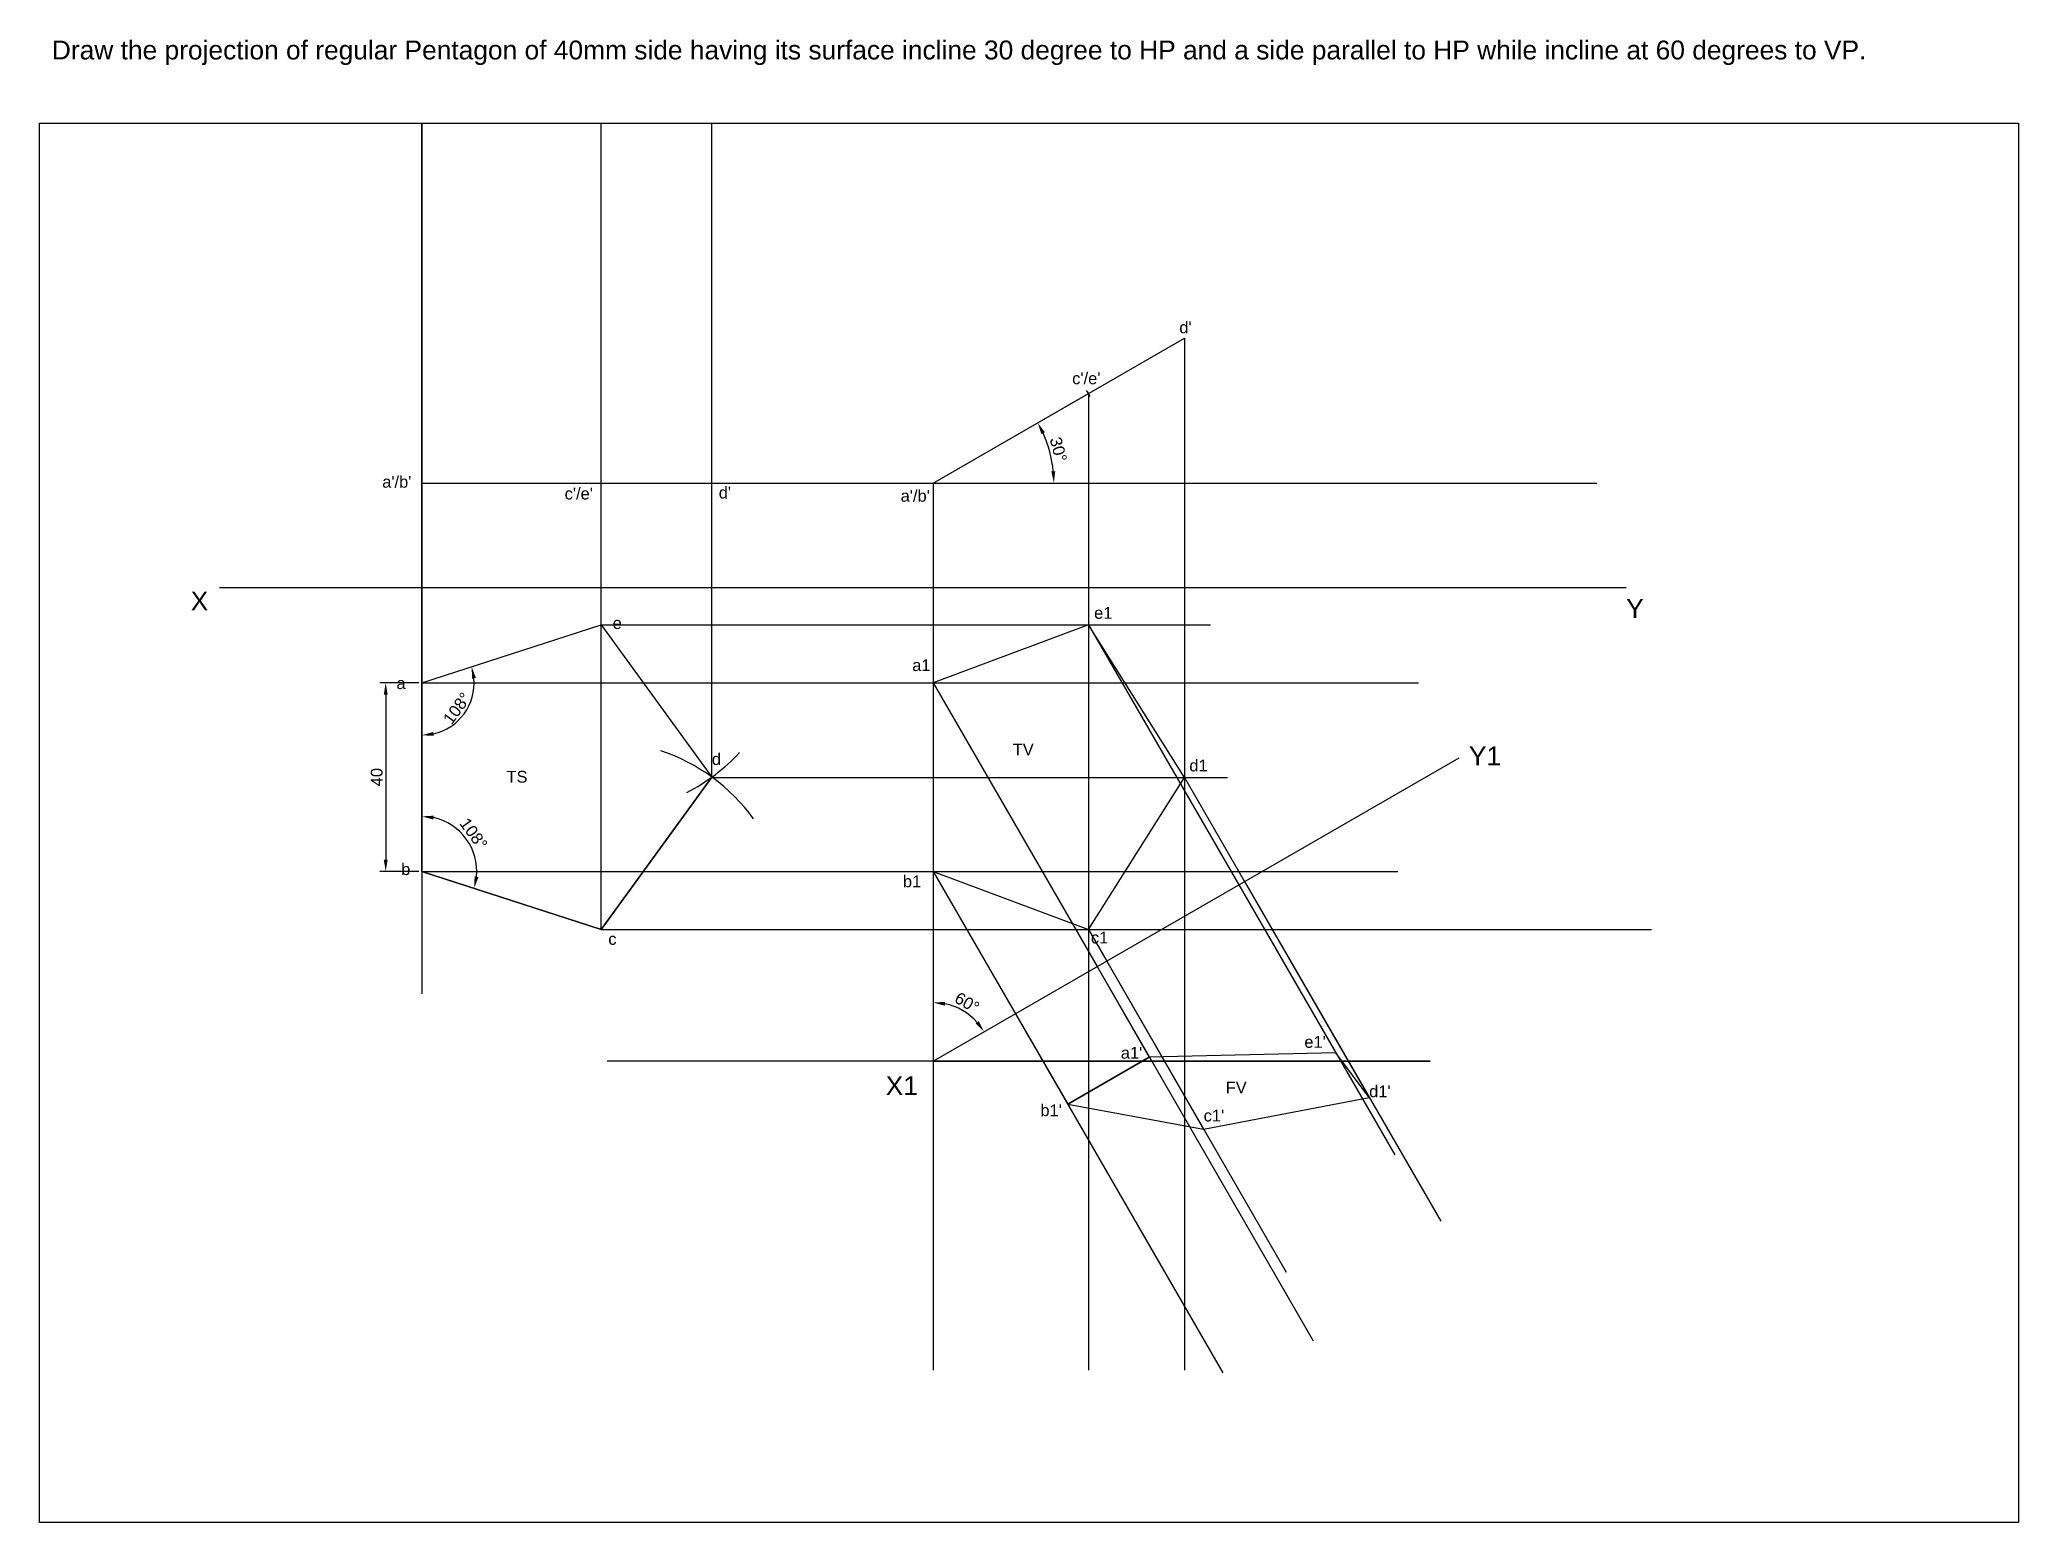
# Model space of a CAD drawing. Header units: millimetres. Extents: x 1449 to 1869, y 1802 to 2117.
import ezdxf

# ---------------------------------------------------------------- set-up
doc = ezdxf.new("R2010")
doc.units = ezdxf.units.MM
doc.styles.get("Standard").update_dxf_attribs({"font": 'arial.ttf'})
doc.dimstyles.new('ISO-25', dxfattribs={"dimtxt": 2.5, "dimasz": 2.5, "dimexe": 1.25, "dimexo": 0.625, "dimtad": 1, "dimdec": 0, "dimdsep": 46, "dimtxsty": 'Standard', "dimcen": 2.5, "dimadec": 0, "dimazin": 0, "dimtfac": 1, "dimtdec": 0, "dimtmove": 0, "dimatfit": 3, "dimfxl": 1, "dimarcsym": 0})

# ---------------------------------------------------------------- blocks, each defined once
blk = doc.blocks.new('*D2')
at = {"color": 0, "lineweight": -2, "transparency": 16777216}
blk.add_arc((1529.65, 1980.65), 11.11, 282.9208, 5.0792, dxfattribs=at)
at = {"color": 0, "transparency": 16777216}
for points in [[(1540.31, 1981.55), (1541.13, 1981.72), (1540.22, 1984.08)], [(1532.19, 1969.41), (1532.09, 1970.24), (1529.65, 1969.54)]]:
    blk.add_solid(points, dxfattribs=at)
at = {"layer": 'Defpoints', "color": 0, "transparency": 16777216}
for p in [(1567.7, 1993.01), (1529.65, 1980.65), (1529.65, 1980.65), (1536.18, 1971.66), (1529.65, 1940.65)]:
    blk.add_point(p, dxfattribs=at)
at = {"color": 0, "transparency": 16777216, "insert": (1537.1, 1975.24), "char_height": 2.5, "attachment_point": 5, "rotation": 54}
blk.add_mtext('108°', dxfattribs=at)
blk = doc.blocks.new('*D3')
at = {"color": 0, "lineweight": -2, "transparency": 16777216}
blk.add_arc((1529.65, 1940.65), 11.67, 354.3019, 77.6981, dxfattribs=at)
at = {"color": 0, "transparency": 16777216}
for points in [[(1532.1, 1951.64), (1532.18, 1952.46), (1529.65, 1952.32)], [(1541.67, 1939.41), (1540.85, 1939.58), (1540.75, 1937.05)]]:
    blk.add_solid(points, dxfattribs=at)
at = {"layer": 'Defpoints', "color": 0, "transparency": 16777216}
for p in [(1529.65, 1980.65), (1529.65, 1940.65), (1529.65, 1940.65), (1540.75, 1944.26), (1567.7, 1928.29)]:
    blk.add_point(p, dxfattribs=at)
at = {"color": 0, "transparency": 16777216, "insert": (1540.63, 1948.63), "char_height": 2.5, "attachment_point": 5, "rotation": 306}
blk.add_mtext('108°', dxfattribs=at)
blk = doc.blocks.new('*D13')
at = {"color": 0, "lineweight": -2, "transparency": 16777216}
for p, q in [((1529.03, 1980.65), (1520.73, 1980.65)), ((1521.98, 1978.15), (1521.98, 1943.15)), ((1529.03, 1940.65), (1520.73, 1940.65))]:
    blk.add_line(p, q, dxfattribs=at)
at = {"color": 0, "lineweight": -3, "transparency": 16777216}
for points in [[(1521.57, 1978.15), (1522.4, 1978.15), (1521.98, 1980.65)], [(1521.57, 1943.15), (1522.4, 1943.15), (1521.98, 1940.65)]]:
    blk.add_solid(points, dxfattribs=at)
at = {"layer": 'Defpoints', "color": 0, "lineweight": -3, "transparency": 16777216}
for p in [(1529.65, 1980.65), (1521.98, 1940.65), (1529.65, 1940.65)]:
    blk.add_point(p, dxfattribs=at)
at = {"color": 0, "lineweight": -3, "transparency": 16777216, "insert": (1520.08, 1960.65), "char_height": 2.5, "attachment_point": 5, "rotation": 90}
blk.add_mtext('40', dxfattribs=at)
blk = doc.blocks.new('*D18')
at = {"color": 0, "lineweight": -2, "transparency": 16777216}
blk.add_arc((1638.2, 2023.08), 25.6, 5.5974, 24.4026, dxfattribs=at)
at = {"color": 0, "lineweight": -3, "transparency": 16777216}
for points in [[(1661.14, 2033.47), (1661.88, 2033.85), (1660.37, 2035.88)], [(1664.09, 2025.6), (1663.26, 2025.56), (1663.8, 2023.08)]]:
    blk.add_solid(points, dxfattribs=at)
at = {"layer": 'Defpoints', "color": 0, "lineweight": -3, "transparency": 16777216}
for p in [(1671.14, 2042.1), (1663.41, 2027.53), (1591.21, 2023.08), (1638.2, 2023.08), (1779.01, 2023.08)]:
    blk.add_point(p, dxfattribs=at)
at = {"color": 0, "lineweight": -3, "transparency": 16777216, "insert": (1664.76, 2030.2), "char_height": 2.5, "attachment_point": 5, "rotation": 285}
blk.add_mtext('30°', dxfattribs=at)
blk = doc.blocks.new('*D27')
at = {"color": 0, "lineweight": -2, "transparency": 16777216}
blk.add_arc((1638.2, 1900.35), 12.44, 41.5315, 78.4685, dxfattribs=at)
at = {"color": 0, "lineweight": -3, "transparency": 16777216}
for points in [[(1640.64, 1912.12), (1640.73, 1912.95), (1638.2, 1912.79)], [(1647.85, 1908.84), (1647.17, 1908.35), (1648.97, 1906.57)]]:
    blk.add_solid(points, dxfattribs=at)
at = {"layer": 'Defpoints', "color": 0, "lineweight": -3, "transparency": 16777216}
for p in [(1749.79, 1964.78), (1638.2, 1928.29), (1646.19, 1909.88), (1638.2, 1900.35), (1638.2, 1900.35)]:
    blk.add_point(p, dxfattribs=at)
at = {"color": 0, "lineweight": -3, "transparency": 16777216, "insert": (1645.37, 1912.77), "char_height": 2.5, "attachment_point": 5, "rotation": 330}
blk.add_mtext('60°', dxfattribs=at)

msp = doc.modelspace()

# ---------------------------------------------------------------- linework, layer by layer
for p, q in [((1529.65, 2000.93), (1529.65, 2099.44)), ((1529.65, 2099.44), (1529.65, 1914.67)), ((1486.68, 2000.93), (1785.27, 2000.93)), ((1486.68, 2000.93), (1529.65, 2000.93)), ((1529.65, 2000.93), (1529.65, 1980.65)), ((1529.65, 1980.65), (1567.7, 1993.01)), ((1567.7, 1993.01), (1591.21, 1960.65)), ((1529.65, 1980.65), (1529.65, 1940.65)), ((1529.65, 1940.65), (1529.65, 1980.65)), ((1567.7, 1928.29), (1591.21, 1960.65)), ((1529.65, 1940.65), (1567.7, 1928.29))]:
    msp.add_line(p, q)
at = {"lineweight": -3}
for p, q in [((1567.7, 1993.01), (1567.7, 2099.44)), ((1591.21, 1960.65), (1591.21, 2099.44)), ((1567.7, 1928.29), (1567.7, 2060.78)), ((1638.2, 2023.08), (1691.5, 2053.86)), ((1638.2, 2023.08), (1691.5, 2053.86)), ((1691.5, 2053.86), (1691.5, 1924.53)), ((1529.65, 1980.65), (1529.65, 2044.87)), ((1638.2, 2023.08), (1671.14, 2042.1)), ((1671.14, 2042.1), (1671.14, 1921.89)), ((1529.65, 2023.08), (1591.21, 2023.08)), ((1591.21, 2023.08), (1779.01, 2023.08)), ((1591.21, 2023.08), (1638.2, 2023.08)), ((1638.2, 2023.08), (1638.2, 1922.47)), ((1567.7, 1993.01), (1697.04, 1993.01)), ((1671.14, 1993.01), (1703.03, 1937.78)), ((1529.65, 1980.65), (1741.18, 1980.65)), ((1638.2, 1980.65), (1672.97, 1920.42)), ((1638.2, 1900.35), (1749.79, 1964.78)), ((1591.32, 1960.57), (1700.63, 1960.57)), ((1691.5, 1960.57), (1704.26, 1938.49)), ((1529.65, 1940.65), (1736.79, 1940.65)), ((1638.2, 1940.65), (1655.65, 1910.42)), ((1703.03, 1937.78), (1736.13, 1880.45)), ((1703.03, 1937.78), (1723.62, 1902.12)), ((1704.26, 1938.49), (1745.9, 1866.36)), ((1704.26, 1938.49), (1730.72, 1892.65)), ((1567.7, 1928.29), (1790.64, 1928.29)), ((1638.2, 1928.29), (1638.2, 1900.35)), ((1671.14, 1928.29), (1675.01, 1921.6)), ((1691.5, 1924.53), (1691.5, 1834.73)), ((1638.2, 1922.47), (1638.2, 1834.73)), ((1671.14, 1921.89), (1671.14, 1834.73)), ((1672.97, 1920.42), (1718.84, 1840.98)), ((1672.97, 1920.42), (1684.05, 1901.24)), ((1675.01, 1921.6), (1713.12, 1855.58)), ((1675.01, 1921.6), (1695.59, 1885.94)), ((1655.65, 1910.42), (1699.67, 1834.18)), ((1655.65, 1910.42), (1666.73, 1891.24)), ((1743.67, 1900.35), (1568.98, 1900.35)), ((1638.2, 1900.35), (1743.67, 1900.35)), ((1666.73, 1891.24), (1684.05, 1901.24)), ((1723.62, 1902.12), (1684.05, 1901.24)), ((1723.62, 1902.12), (1723.62, 1902.12)), ((1730.72, 1892.65), (1723.62, 1902.12)), ((1666.73, 1891.24), (1666.73, 1891.24)), ((1666.73, 1891.24), (1695.59, 1885.94)), ((1695.59, 1885.94), (1730.72, 1892.65)), ((1730.72, 1892.65), (1730.72, 1892.65)), ((1695.59, 1885.94), (1695.59, 1885.94))]:
    msp.add_line(p, q, dxfattribs=at)
at = {"lineweight": 30}
for p, q in [((1638.2, 2023.08), (1691.5, 2053.86)), ((1529.65, 2023.08), (1591.21, 2023.08)), ((1529.65, 1980.65), (1567.7, 1993.01)), ((1567.7, 1993.01), (1591.21, 1960.65)), ((1671.14, 1993.01), (1638.2, 1980.65)), ((1691.5, 1960.57), (1671.14, 1993.01)), ((1529.65, 1940.65), (1529.65, 1980.65)), ((1638.2, 1980.65), (1638.2, 1940.65)), ((1591.21, 1960.65), (1567.7, 1928.29)), ((1671.14, 1928.29), (1691.5, 1960.57)), ((1567.7, 1928.29), (1529.65, 1940.65)), ((1638.2, 1940.65), (1671.14, 1928.29)), ((1684.05, 1901.24), (1666.73, 1891.24)), ((1723.62, 1902.12), (1684.05, 1901.24)), ((1730.72, 1892.65), (1723.62, 1902.12)), ((1666.73, 1891.24), (1695.59, 1885.94)), ((1695.59, 1885.94), (1730.72, 1892.65))]:
    msp.add_line(p, q, dxfattribs=at)
msp.add_lwpolyline([(1448.52, 2099.44), (1868.52, 2099.44), (1868.52, 1802.44), (1448.52, 1802.44)], close=True)
at = {"lineweight": -3}
msp.add_lwpolyline([(1672.97, 1920.42), (1684.05, 1901.24), (1684.05, 1901.24)], dxfattribs=at)
msp.add_arc((1638.56, 2022.46), 38.04, 30, 32.1801, dxfattribs=at)
for centre, start, end in [((1567.7, 1928.29), 36.0502, 71.5661), ((1567.7, 1993.01), 297.0987, 317.2792)]:
    msp.add_arc(centre, 40, start, end)

# ---------------------------------------------------------------- texts
at = {"attachment_point": 1}
for s, width, insert, char_height in [('Draw the projection of regular Pentagon of 40mm side having its surface incline 30 degree to HP and a side parallel to HP while incline at 60 degrees to VP.', 428.5555, (1451.13, 2117), 4), ("d'", 7.5576, (1690.43, 2057.37), 2.5), ("c'/e'", 7.5576, (1667.69, 2046.55), 2.5), ("a'/b'", 7.5576, (1521.24, 2024.59), 2.5), ("c'/e'", 7.5576, (1559.97, 2022.09), 2.5), ("d'", 7.5576, (1592.67, 2022.29), 2.5), ("a'/b'", 7.5576, (1631.28, 2021.61), 2.5), ('e1', 7.5576, (1672.34, 1996.76), 2.5), ('e', 7.5576, (1570.16, 1994.61), 2.5), ('a1', 7.5576, (1633.73, 1985.67), 2.5), ('a', 7.5576, (1524.27, 1981.84), 2.5), ('d', 7.5576, (1591.21, 1965.73), 2.5), ('d1', 7.5576, (1692.55, 1964.36), 2.5), ('b', 7.5576, (1525.27, 1942.36), 2.5), ('b1', 7.5576, (1631.76, 1939.78), 2.5), ('c1', 7.5576, (1671.64, 1927.84), 2.5), ('c', 7.5576, (1569.23, 1927.55), 2.5)]:
    msp.add_mtext_dynamic_manual_height_columns(s, width=width, gutter_width=12.5, heights=[0], dxfattribs=dict(at, insert=insert, char_height=char_height))
at = {"lineweight": -3, "char_height": 4, "attachment_point": 1}
for s, insert in [('\\PX', (1480.59, 2006.69)), ('\\PY', (1785.27, 2005.12)), ('\\PY1', (1751.89, 1973.82)), ('\\PX1', (1628.1, 1903.81))]:
    msp.add_mtext(s, dxfattribs=dict(at, insert=insert))
at = {"lineweight": 30, "char_height": 2.5, "attachment_point": 1}
for s, insert in [('TV', (1655.07, 1967.77)), ('TS', (1547.61, 1961.98)), ('FV', (1700.27, 1896.03))]:
    msp.add_mtext_dynamic_manual_height_columns(s, width=11.7523, gutter_width=12.5, heights=[0], dxfattribs=dict(at, insert=insert))
at = {"lineweight": -3, "char_height": 2.5, "attachment_point": 1}
for s, width, insert in [("a1'", 4.1148, (1678, 1903.38)), ("e1'", 10.4563, (1716.96, 1905.69)), ("d1'", 10.4563, (1730.72, 1895.2)), ("b1'", 4.1148, (1660.94, 1891.18)), ("c1'", 9.2183, (1695.59, 1890.06))]:
    msp.add_mtext_dynamic_manual_height_columns(s, width=width, gutter_width=12.5, heights=[0], dxfattribs=dict(at, insert=insert))

# ---------------------------------------------------------------- dimensions: what is measured, and where the dimension line sits
at = {"lineweight": -3}
for base, line1, line2, picture, middle in [((1663.41, 2027.53), ((1591.21, 2023.08), (1779.01, 2023.08)), ((1638.2, 2023.08), (1671.14, 2042.1)), '*D18', (1664.76, 2030.2)), ((1646.19, 1909.88), ((1638.2, 1900.35), (1749.79, 1964.78)), ((1638.2, 1928.29), (1638.2, 1900.35)), '*D27', (1645.37, 1912.77))]:
    dim = msp.add_angular_dim_2l(base=base, line1=line1, line2=line2, dimstyle='ISO-25', dxfattribs=at)
    dim.commit()
    dim.dimension.update_dxf_attribs({"geometry": picture, "text_midpoint": middle})
for base, line1, line2, picture, middle in [((1536.18, 1971.66), ((1529.65, 1980.65), (1567.7, 1993.01)), ((1529.65, 1940.65), (1529.65, 1980.65)), '*D2', (1537.1, 1975.24)), ((1540.75, 1944.26), ((1529.65, 1940.65), (1529.65, 1980.65)), ((1529.65, 1940.65), (1567.7, 1928.29)), '*D3', (1540.63, 1948.63))]:
    dim = msp.add_angular_dim_2l(base=base, line1=line1, line2=line2, dimstyle='ISO-25')
    dim.commit()
    dim.dimension.update_dxf_attribs({"geometry": picture, "text_midpoint": middle})
dim = msp.add_linear_dim(base=(1521.98, 1940.65), p1=(1529.65, 1980.65), p2=(1529.65, 1940.65), angle=90, dimstyle='ISO-25', dxfattribs=at)
dim.commit()
dim.dimension.update_dxf_attribs({"geometry": '*D13', "text_midpoint": (1520.08, 1960.65)})

doc.saveas('drawing.dxf')
